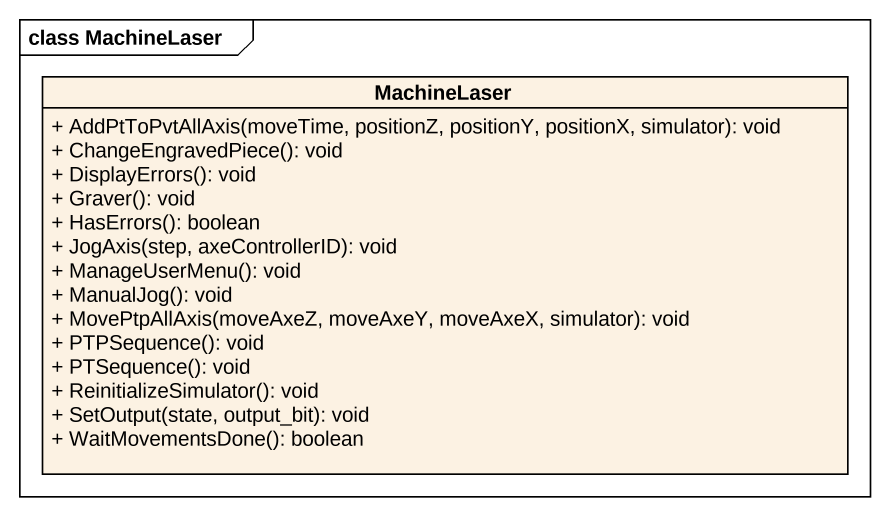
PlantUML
@startuml
mainframe class MachineLaser
hide circle
hide empty members
skinparam classAttributeIconSize 0
class MachineLaser {
  + AddPtToPvtAllAxis(moveTime, positionZ, positionY, positionX, simulator): void
  + ChangeEngravedPiece(): void
  + DisplayErrors(): void
  + Graver(): void
  + HasErrors(): boolean
  + JogAxis(step, axeControllerID): void
  + ManageUserMenu(): void
  + ManualJog(): void
  + MovePtpAllAxis(moveAxeZ, moveAxeY, moveAxeX, simulator): void
  + PTPSequence(): void
  + PTSequence(): void
  + ReinitializeSimulator(): void
  + SetOutput(state, output_bit): void
  + WaitMovementsDone(): boolean
}
@enduml
